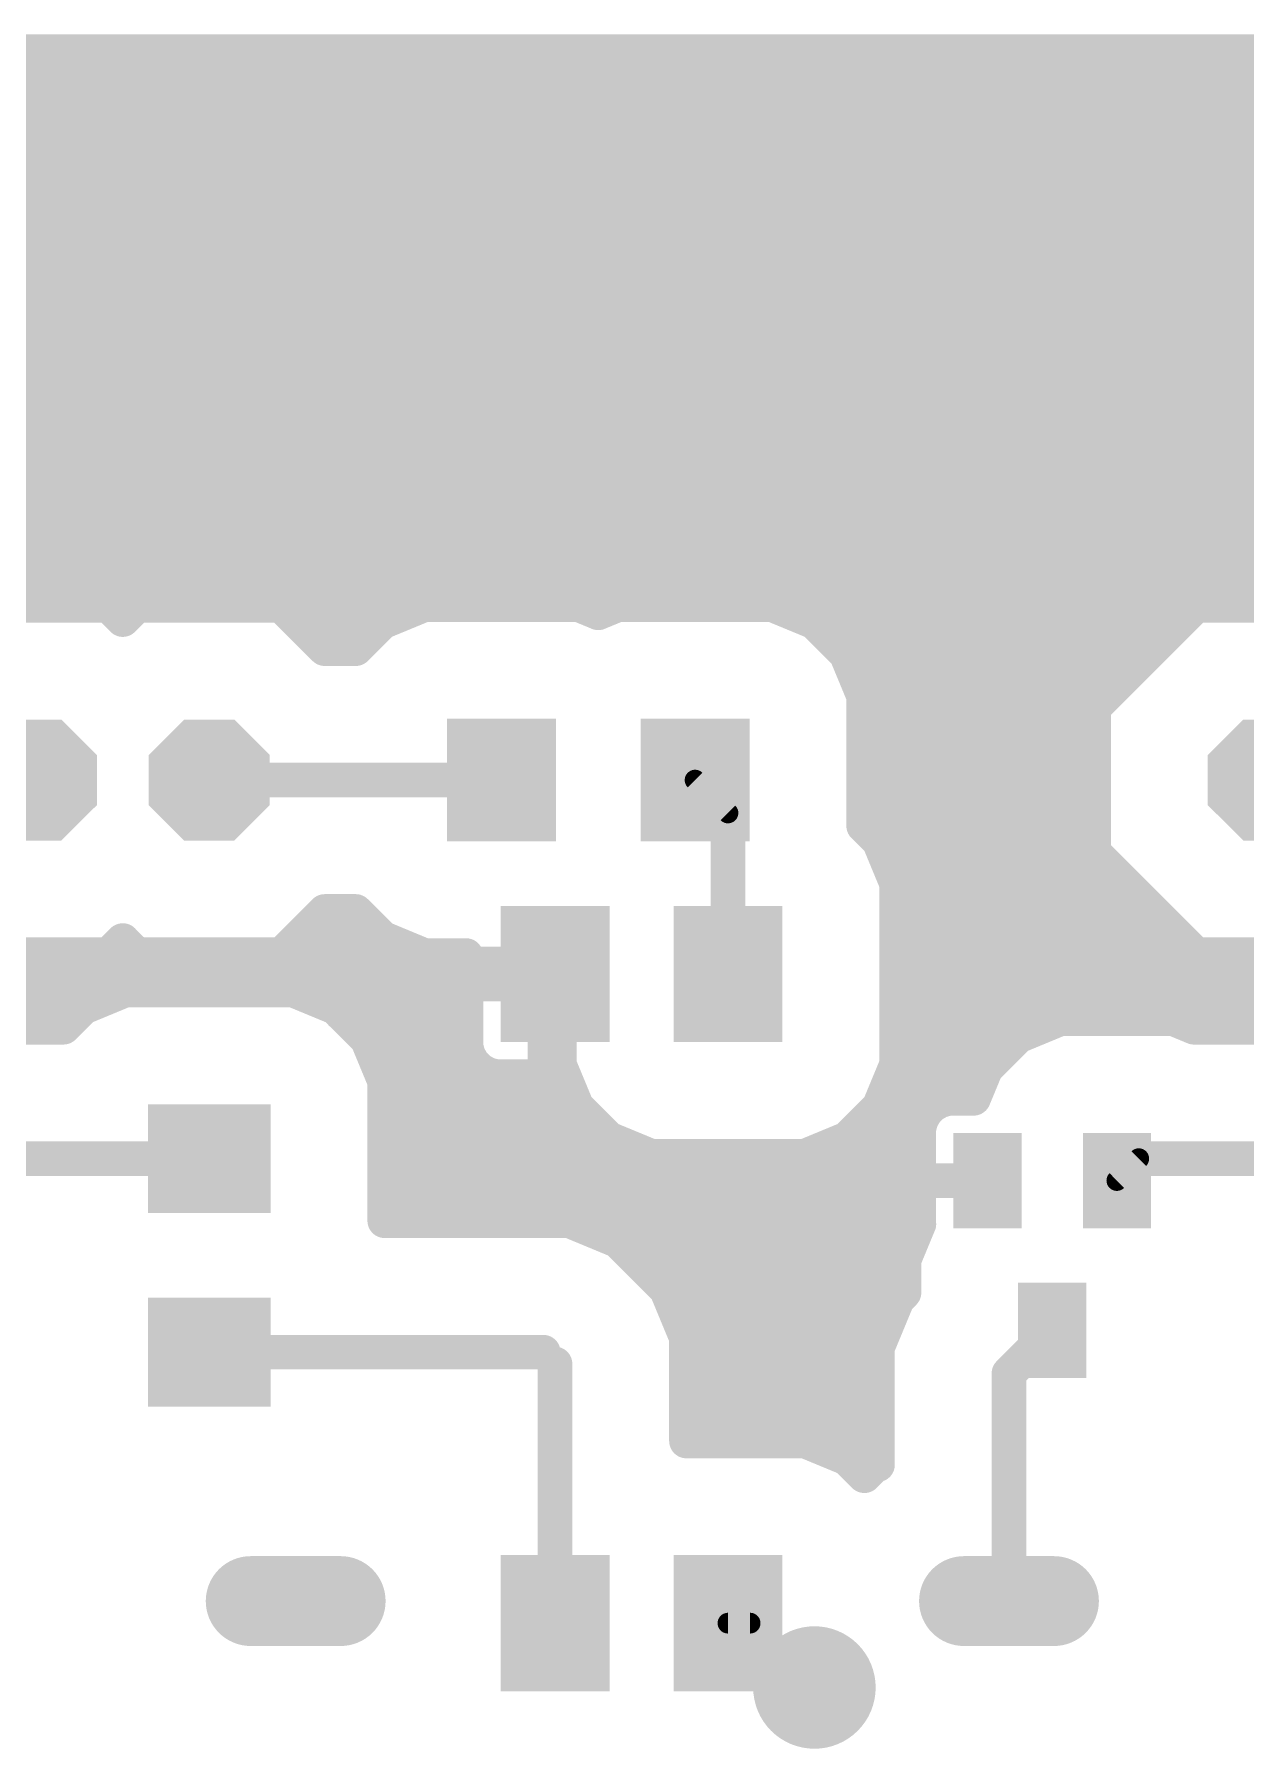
# Model space of a CAD drawing. Header units: millimetres. Extents: x 0 to 653, y 0 to 287.
# Drawn here: x 138.4 to 156.2, y 229.72 to 254.91 of the extents above; entities that cross this region are included whole.
import ezdxf

# ---------------------------------------------------------------- set-up
doc = ezdxf.new("R2010")
doc.units = ezdxf.units.MM
for name, color, linetype in [('1', 7, 'Continuous'), ('17', 7, 'Continuous'), ('18', 7, 'Continuous')]:
    doc.layers.add(name, color=color, linetype=linetype)

# ---------------------------------------------------------------- blocks, each defined once
blk = doc.blocks.new('LONGP100')
at = {"const_width": 1}
blk.add_lwpolyline([(-0.5, 0), (0.5, 0)], dxfattribs=at)
at = {"const_width": 0.5}
for points in [[(-0.5, 0.25, 1), (-0.5, -0.25)], [(0.5, -0.25, 1), (0.5, 0.25)]]:
    blk.add_lwpolyline(points, format="xyb", dxfattribs=at)
blk = doc.blocks.new('OCTAGONP')
at = {"const_width": 0.5}
blk.add_lwpolyline([(-0.25, -0.1036), (-0.25, 0.1036), (-0.1036, 0.25), (0.1036, 0.25), (0.25, 0.1036), (0.25, -0.1036), (0.1036, -0.25), (-0.1036, -0.25), (-0.25, -0.1036), (-0.25, 0.1036)], dxfattribs=at)
blk = doc.blocks.new('RECT')
blk.add_solid([(-0.5, -0.5), (0.5, -0.5), (-0.5, 0.5), (0.5, 0.5)])
blk = doc.blocks.new('ROUNDV')
at = {"const_width": 0.5}
blk.add_lwpolyline([(0, -0.25, 1), (0, 0.25, 1), (0, -0.25)], format="xyb", dxfattribs=at)

msp = doc.modelspace()

# ---------------------------------------------------------------- linework, layer by layer
at = {"layer": '1'}
for points, const_width in [([(86.979, 254.659), (168.291, 254.659)], 0.508), ([(76.416, 254.24), (169.545, 254.24)], 0.508), ([(76.249, 253.732), (169.545, 253.732)], 0.508), ([(76.029, 253.224), (169.545, 253.224)], 0.508), ([(75.521, 252.716), (169.545, 252.716)], 0.508), ([(74.524, 252.208), (169.545, 252.208)], 0.508), ([(40.331, 251.7), (169.545, 251.7)], 0.508), ([(40.348, 251.192), (169.545, 251.192)], 0.508), ([(40.348, 250.684), (169.545, 250.684)], 0.508), ([(40.348, 250.176), (169.545, 250.176)], 0.508), ([(40.348, 249.668), (169.545, 249.668)], 0.508), ([(39.95, 249.16), (169.545, 249.16)], 0.508), ([(39.442, 248.652), (169.545, 248.652)], 0.508), ([(38.934, 248.144), (169.545, 248.144)], 0.508), ([(24.967, 247.636), (169.545, 247.636)], 0.508), ([(24.506, 247.128), (169.545, 247.128)], 0.508), ([(21.193, 246.62), (169.545, 246.62)], 0.508), ([(139.493, 246.519), (137.367, 246.519)], 0.508), ([(139.7, 246.311), (139.493, 246.519)], 0.508), ([(139.907, 246.519), (139.7, 246.311)], 0.508), ([(142.033, 246.519), (139.907, 246.519)], 0.508), ([(142.668, 245.884), (142.033, 246.519)], 0.508), ([(144.13, 246.531), (143.513, 246.276)], 0.508), ([(146.397, 246.531), (144.13, 246.531)], 0.508), ([(146.685, 246.412), (146.397, 246.531)], 0.508), ([(146.974, 246.531), (146.685, 246.412)], 0.508), ([(149.24, 246.531), (146.974, 246.531)], 0.508), ([(149.857, 246.276), (149.24, 246.531)], 0.508), ([(155.465, 246.519), (153.962, 245.016)], 0.508), ([(157.59, 246.519), (155.465, 246.519)], 0.508), ([(143.513, 246.276), (143.121, 245.884)], 0.508), ([(150.328, 245.804), (149.857, 246.276)], 0.508), ([(142.439, 246.112), (143.35, 246.112)], 0.508), ([(150.02, 246.112), (155.059, 246.112)], 0.508), ([(143.121, 245.884), (142.668, 245.884)], 0.508), ([(150.583, 245.188), (150.328, 245.804)], 0.508), ([(150.411, 245.604), (154.55, 245.604)], 0.508), ([(150.583, 243.281), (150.583, 245.188)], 0.508), ([(150.583, 245.096), (154.042, 245.096)], 0.508), ([(153.962, 245.016), (153.962, 242.891)], 0.508), ([(150.583, 244.588), (153.962, 244.588)], 0.508), ([(140.97, 243.953), (145.263, 243.953)], 0.508), ([(150.583, 244.08), (153.962, 244.08)], 0.508), ([(148.107, 243.953), (148.59, 243.47)], 0.305), ([(148.59, 243.47), (148.59, 241.103)], 0.508), ([(150.583, 243.572), (153.962, 243.572)], 0.508), ([(150.811, 243.053), (150.583, 243.281)], 0.508), ([(150.8, 243.064), (153.962, 243.064)], 0.508), ([(151.066, 242.437), (150.811, 243.053)], 0.508), ([(153.962, 242.891), (155.465, 241.388)], 0.508), ([(151.017, 242.556), (154.297, 242.556)], 0.508), ([(151.066, 239.77), (151.066, 242.437)], 0.508), ([(142.033, 241.388), (142.668, 242.023)], 0.508), ([(142.668, 242.023), (143.121, 242.023)], 0.508), ([(143.121, 242.023), (143.513, 241.631)], 0.508), ([(151.066, 242.048), (154.804, 242.048)], 0.508), ([(143.513, 241.631), (144.13, 241.375)], 0.508), ([(137.367, 241.388), (139.493, 241.388)], 0.508), ([(139.493, 241.388), (139.7, 241.595)], 0.508), ([(139.645, 241.54), (139.755, 241.54)], 0.508), ([(139.7, 241.595), (139.907, 241.388)], 0.508), ([(139.907, 241.388), (142.033, 241.388)], 0.508), ([(142.185, 241.54), (143.731, 241.54)], 0.508), ([(144.13, 241.375), (144.742, 241.375)], 0.508), ([(144.742, 241.375), (144.742, 241.249)], 0.508), ([(151.066, 241.54), (155.312, 241.54)], 0.508), ([(155.465, 241.388), (157.59, 241.388)], 0.508), ([(144.742, 241.249), (145.904, 241.249)], 0.508), ([(145.904, 241.249), (145.904, 240.957)], 0.508), ([(132.969, 241.032), (145.904, 241.032)], 0.508), ([(139.735, 240.867), (139.119, 240.612)], 0.508), ([(142.205, 240.867), (139.735, 240.867)], 0.508), ([(142.821, 240.612), (142.205, 240.867)], 0.508), ([(145.904, 240.957), (144.742, 240.957)], 0.508), ([(144.742, 240.957), (144.742, 240.036)], 0.508), ([(145.904, 239.595), (145.904, 240.957)], 0.508), ([(145.904, 240.957), (146.114, 240.957)], 0.508), ([(146.114, 240.957), (146.114, 239.77)], 0.508), ([(151.066, 241.032), (164.001, 241.032)], 0.508), ([(139.119, 240.612), (138.828, 240.321)], 0.508), ([(143.293, 240.14), (142.821, 240.612)], 0.508), ([(132.969, 240.524), (139.032, 240.524)], 0.508), ([(142.908, 240.524), (144.742, 240.524)], 0.508), ([(145.904, 240.524), (146.114, 240.524)], 0.508), ([(151.066, 240.524), (157.129, 240.524)], 0.508), ([(153.469, 240.445), (152.853, 240.19)], 0.508), ([(155.136, 240.445), (153.469, 240.445)], 0.508), ([(155.435, 240.321), (155.136, 240.445)], 0.508), ([(138.828, 240.321), (137.973, 240.321)], 0.508), ([(143.548, 239.524), (143.293, 240.14)], 0.508), ([(152.853, 240.19), (152.381, 239.718)], 0.508), ([(156.926, 240.321), (155.435, 240.321)], 0.508), ([(143.344, 240.016), (144.747, 240.016)], 0.508), ([(144.742, 240.036), (144.777, 239.907)], 0.508), ([(144.777, 239.907), (144.844, 239.791)], 0.508), ([(145.904, 240.016), (146.114, 240.016)], 0.508), ([(151.066, 240.016), (152.68, 240.016)], 0.508), ([(144.844, 239.791), (144.938, 239.697)], 0.508), ([(144.938, 239.697), (145.054, 239.63)], 0.508), ([(145.054, 239.63), (145.183, 239.595)], 0.508), ([(146.114, 239.77), (146.369, 239.154)], 0.508), ([(150.811, 239.154), (151.066, 239.77)], 0.508), ([(152.381, 239.718), (152.198, 239.276)], 0.508), ([(143.548, 237.477), (143.548, 239.524)], 0.508), ([(143.548, 239.508), (146.222, 239.508)], 0.508), ([(145.183, 239.595), (145.904, 239.595)], 0.508), ([(150.958, 239.508), (152.294, 239.508)], 0.508), ([(146.369, 239.154), (146.84, 238.682)], 0.508), ([(150.34, 238.682), (150.811, 239.154)], 0.508), ([(151.591, 239.175), (151.496, 239.08)], 0.508), ([(151.706, 239.242), (151.591, 239.175)], 0.508), ([(151.836, 239.276), (151.706, 239.242)], 0.508), ([(152.198, 239.276), (151.836, 239.276)], 0.508), ([(143.548, 239), (146.522, 239)], 0.508), ([(150.658, 239), (151.45, 239)], 0.508), ([(151.429, 238.964), (151.394, 238.835)], 0.508), ([(151.496, 239.08), (151.429, 238.964)], 0.508), ([(146.84, 238.682), (147.457, 238.427)], 0.508), ([(149.724, 238.427), (150.34, 238.682)], 0.508), ([(151.394, 238.835), (151.394, 238.068)], 0.508), ([(140.97, 238.39), (137.162, 238.39)], 0.508), ([(143.548, 238.492), (147.299, 238.492)], 0.508), ([(147.457, 238.427), (149.724, 238.427)], 0.508), ([(149.881, 238.492), (151.394, 238.492)], 0.508), ([(159.067, 238.39), (154.625, 238.39)], 0.508), ([(154.625, 238.39), (154.303, 238.068)], 0.305), ([(143.548, 237.984), (151.394, 237.984)], 0.508), ([(151.394, 238.068), (152.093, 238.068)], 0.508), ([(152.093, 238.068), (151.394, 238.068)], 0.508), ([(151.394, 238.068), (151.394, 237.429)], 0.508), ([(152.093, 238.068), (152.093, 238.068)], 0.508), ([(146.261, 237.477), (143.548, 237.477)], 0.508), ([(146.97, 237.183), (146.261, 237.477)], 0.508), ([(146.262, 237.476), (151.394, 237.476)], 0.508), ([(151.394, 237.429), (151.176, 236.902)], 0.508), ([(147.143, 237.01), (146.97, 237.183)], 0.508), ([(147.686, 236.467), (147.143, 237.01)], 0.508), ([(147.185, 236.968), (151.204, 236.968)], 0.508), ([(151.176, 236.902), (151.176, 236.422)], 0.508), ([(147.98, 235.757), (147.686, 236.467)], 0.508), ([(147.689, 236.46), (151.176, 236.46)], 0.508), ([(151.176, 236.422), (151.081, 236.327)], 0.508), ([(151.081, 236.327), (150.787, 235.617)], 0.508), ([(147.9, 235.952), (150.926, 235.952)], 0.508), ([(152.718, 235.233), (153.352, 235.868)], 0.508), ([(147.98, 234.24), (147.98, 235.757)], 0.508), ([(150.787, 235.617), (150.787, 233.892)], 0.508), ([(140.97, 235.546), (145.877, 235.546)], 0.508), ([(146.05, 235.373), (145.877, 235.546)], 0.406), ([(146.05, 235.373), (146.05, 231.563)], 0.508), ([(147.98, 235.444), (150.787, 235.444)], 0.508), ([(152.718, 231.888), (152.718, 235.233)], 0.508), ([(147.98, 234.936), (150.787, 234.936)], 0.508), ([(147.98, 234.428), (150.787, 234.428)], 0.508), ([(149.724, 234.24), (147.98, 234.24)], 0.508), ([(150.34, 233.985), (149.724, 234.24)], 0.508), ([(150.594, 233.73), (150.34, 233.985)], 0.508), ([(150.404, 233.92), (150.787, 233.92)], 0.508), ([(150.733, 233.869), (150.594, 233.73)], 0.508), ([(150.787, 233.892), (150.733, 233.869)], 0.508), ([(148.59, 231.563), (148.915, 231.563)], 0.305), ([(148.915, 231.563), (149.86, 230.618)], 0.406)]:
    msp.add_lwpolyline(points, dxfattribs=dict(at, const_width=const_width))
for points, const_width in [([(139.582, 246.609, 1), (139.403, 246.429)], 0.254), ([(139.493, 246.392, 1), (139.493, 246.646)], 0.254), ([(139.907, 246.646, 1), (139.907, 246.392)], 0.254), ([(139.997, 246.429, 1), (139.818, 246.609)], 0.254), ([(142.122, 246.609, 1), (141.943, 246.429)], 0.254), ([(142.033, 246.392, 1), (142.033, 246.646)], 0.254), ([(144.13, 246.658, 1), (144.13, 246.404)], 0.254), ([(144.178, 246.414, 1), (144.081, 246.649)], 0.254), ([(146.445, 246.649, 1), (146.348, 246.414)], 0.254), ([(146.397, 246.404, 1), (146.397, 246.658)], 0.254), ([(146.974, 246.658, 1), (146.974, 246.404)], 0.254), ([(147.022, 246.414, 1), (146.925, 246.649)], 0.254), ([(149.289, 246.649, 1), (149.192, 246.414)], 0.254), ([(149.24, 246.404, 1), (149.24, 246.658)], 0.254), ([(155.465, 246.646, 1), (155.465, 246.392)], 0.254), ([(155.555, 246.429, 1), (155.375, 246.609)], 0.254), ([(139.61, 246.401, 1), (139.79, 246.222)], 0.254), ([(139.61, 246.222, 1), (139.79, 246.401)], 0.254), ([(143.465, 246.393, 1), (143.562, 246.159)], 0.254), ([(143.603, 246.186, 1), (143.424, 246.366)], 0.254), ([(146.636, 246.529, 1), (146.734, 246.294)], 0.254), ([(146.636, 246.294, 1), (146.734, 246.529)], 0.254), ([(149.946, 246.366, 1), (149.767, 246.186)], 0.254), ([(149.808, 246.159, 1), (149.905, 246.393)], 0.254), ([(142.439, 246.239, 1), (142.439, 245.985)], 0.254), ([(143.35, 245.985, 1), (143.35, 246.239)], 0.254), ([(150.02, 246.239, 1), (150.02, 245.985)], 0.254), ([(155.059, 245.985, 1), (155.059, 246.239)], 0.254), ([(142.668, 246.011, 1), (142.668, 245.757)], 0.254), ([(142.578, 245.794, 1), (142.757, 245.974)], 0.254), ([(143.031, 245.974, 1), (143.211, 245.794)], 0.254), ([(143.121, 245.757, 1), (143.121, 246.011)], 0.254), ([(150.446, 245.853, 1), (150.211, 245.756)], 0.254), ([(150.238, 245.715, 1), (150.418, 245.894)], 0.254), ([(150.411, 245.731, 1), (150.411, 245.477)], 0.254), ([(154.55, 245.477, 1), (154.55, 245.731)], 0.254), ([(150.71, 245.188, 1), (150.456, 245.188)], 0.254), ([(150.583, 245.223, 1), (150.583, 244.969)], 0.254), ([(150.466, 245.14, 1), (150.701, 245.237)], 0.254), ([(154.089, 245.016, 1), (153.835, 245.016)], 0.254), ([(153.872, 245.106, 1), (154.052, 244.926)], 0.254), ([(154.042, 244.969, 1), (154.042, 245.223)], 0.254), ([(150.583, 244.715, 1), (150.583, 244.461)], 0.254), ([(153.962, 244.461, 1), (153.962, 244.715)], 0.254), ([(140.97, 244.08, 1), (140.97, 243.826)], 0.254), ([(145.263, 243.826, 1), (145.263, 244.08)], 0.254), ([(150.583, 244.207, 1), (150.583, 243.953)], 0.254), ([(153.962, 243.953, 1), (153.962, 244.207)], 0.254), ([(148.161, 244.007, 1), (148.053, 243.899)], 0.152), ([(148.717, 243.47, 1), (148.463, 243.47)], 0.254), ([(150.583, 243.699, 1), (150.583, 243.445)], 0.254), ([(153.962, 243.445, 1), (153.962, 243.699)], 0.254), ([(148.536, 243.416, 1), (148.644, 243.524)], 0.152), ([(150.673, 243.371, 1), (150.494, 243.191)], 0.254), ([(150.456, 243.281, 1), (150.71, 243.281)], 0.254), ([(150.8, 243.191, 1), (150.8, 242.937)], 0.254), ([(150.929, 243.102, 1), (150.694, 243.004)], 0.254), ([(150.721, 242.963, 1), (150.901, 243.143)], 0.254), ([(154.052, 242.981, 1), (153.872, 242.801)], 0.254), ([(153.962, 242.937, 1), (153.962, 243.191)], 0.254), ([(153.835, 242.891, 1), (154.089, 242.891)], 0.254), ([(151.017, 242.683, 1), (151.017, 242.429)], 0.254), ([(151.193, 242.437, 1), (150.939, 242.437)], 0.254), ([(154.297, 242.429, 1), (154.297, 242.683)], 0.254), ([(150.949, 242.388, 1), (151.184, 242.485)], 0.254), ([(142.668, 242.15, 1), (142.668, 241.896)], 0.254), ([(142.757, 241.933, 1), (142.578, 242.113)], 0.254), ([(143.211, 242.113, 1), (143.031, 241.933)], 0.254), ([(143.121, 241.896, 1), (143.121, 242.15)], 0.254), ([(151.066, 242.175, 1), (151.066, 241.921)], 0.254), ([(154.804, 241.921, 1), (154.804, 242.175)], 0.254), ([(143.562, 241.748, 1), (143.465, 241.513)], 0.254), ([(139.493, 241.261, 1), (139.493, 241.515)], 0.254), ([(139.645, 241.667, 1), (139.645, 241.413)], 0.254), ([(139.79, 241.685, 1), (139.61, 241.506)], 0.254), ([(139.79, 241.506, 1), (139.61, 241.685)], 0.254), ([(139.755, 241.413, 1), (139.755, 241.667)], 0.254), ([(139.907, 241.515, 1), (139.907, 241.261)], 0.254), ([(142.033, 241.261, 1), (142.033, 241.515)], 0.254), ([(142.185, 241.667, 1), (142.185, 241.413)], 0.254), ([(143.424, 241.541, 1), (143.603, 241.72)], 0.254), ([(143.731, 241.413, 1), (143.731, 241.667)], 0.254), ([(144.13, 241.502, 1), (144.13, 241.248)], 0.254), ([(144.869, 241.375, 1), (144.615, 241.375)], 0.254), ([(144.742, 241.248, 1), (144.742, 241.502)], 0.254), ([(151.066, 241.667, 1), (151.066, 241.413)], 0.254), ([(155.312, 241.413, 1), (155.312, 241.667)], 0.254), ([(155.465, 241.515, 1), (155.465, 241.261)], 0.254), ([(139.403, 241.478, 1), (139.582, 241.298)], 0.254), ([(139.818, 241.298, 1), (139.997, 241.478)], 0.254), ([(141.943, 241.478, 1), (142.122, 241.298)], 0.254), ([(144.081, 241.258, 1), (144.178, 241.493)], 0.254), ([(144.742, 241.376, 1), (144.742, 241.122)], 0.254), ([(144.615, 241.249, 1), (144.869, 241.249)], 0.254), ([(146.031, 241.249, 1), (145.777, 241.249)], 0.254), ([(145.904, 241.122, 1), (145.904, 241.376)], 0.254), ([(155.375, 241.298, 1), (155.555, 241.478)], 0.254), ([(139.735, 240.994, 1), (139.735, 240.74)], 0.254), ([(139.784, 240.749, 1), (139.686, 240.984)], 0.254), ([(142.254, 240.984, 1), (142.156, 240.749)], 0.254), ([(142.205, 240.74, 1), (142.205, 240.994)], 0.254), ([(144.742, 241.084, 1), (144.742, 240.83)], 0.254), ([(144.869, 240.957, 1), (144.615, 240.957)], 0.254), ([(146.031, 240.957, 1), (145.777, 240.957)], 0.254), ([(145.904, 241.084, 1), (145.904, 240.83)], 0.254), ([(145.904, 240.905, 1), (145.904, 241.159)], 0.254), ([(145.904, 240.83, 1), (145.904, 241.084)], 0.254), ([(146.241, 240.957, 1), (145.987, 240.957)], 0.254), ([(146.114, 240.83, 1), (146.114, 241.084)], 0.254), ([(148.463, 241.103, 1), (148.717, 241.103)], 0.254), ([(151.066, 241.159, 1), (151.066, 240.905)], 0.254), ([(139.209, 240.522, 1), (139.029, 240.701)], 0.254), ([(142.911, 240.701, 1), (142.731, 240.522)], 0.254), ([(145.777, 240.957, 1), (146.031, 240.957)], 0.254), ([(139.07, 240.729, 1), (139.167, 240.494)], 0.254), ([(139.032, 240.397, 1), (139.032, 240.651)], 0.254), ([(142.773, 240.494, 1), (142.87, 240.729)], 0.254), ([(142.908, 240.651, 1), (142.908, 240.397)], 0.254), ([(144.742, 240.397, 1), (144.742, 240.651)], 0.254), ([(145.904, 240.651, 1), (145.904, 240.397)], 0.254), ([(146.114, 240.397, 1), (146.114, 240.651)], 0.254), ([(151.066, 240.651, 1), (151.066, 240.397)], 0.254), ([(153.469, 240.572, 1), (153.469, 240.318)], 0.254), ([(153.518, 240.327, 1), (153.42, 240.562)], 0.254), ([(155.185, 240.562, 1), (155.087, 240.327)], 0.254), ([(155.136, 240.318, 1), (155.136, 240.572)], 0.254), ([(138.738, 240.411, 1), (138.918, 240.231)], 0.254), ([(138.828, 240.194, 1), (138.828, 240.448)], 0.254), ([(143.41, 240.189, 1), (143.175, 240.091)], 0.254), ([(152.804, 240.307, 1), (152.901, 240.072)], 0.254), ([(152.943, 240.1, 1), (152.763, 240.279)], 0.254), ([(155.435, 240.448, 1), (155.435, 240.194)], 0.254), ([(155.387, 240.203, 1), (155.484, 240.438)], 0.254), ([(143.203, 240.05, 1), (143.382, 240.23)], 0.254), ([(143.344, 240.143, 1), (143.344, 239.889)], 0.254), ([(144.865, 240.069, 1), (144.619, 240.004)], 0.254), ([(144.615, 240.036, 1), (144.869, 240.036)], 0.254), ([(144.887, 239.971, 1), (144.667, 239.844)], 0.254), ([(144.747, 239.889, 1), (144.747, 240.143)], 0.254), ([(145.904, 240.143, 1), (145.904, 239.889)], 0.254), ([(146.114, 239.889, 1), (146.114, 240.143)], 0.254), ([(151.066, 240.143, 1), (151.066, 239.889)], 0.254), ([(152.68, 239.889, 1), (152.68, 240.143)], 0.254), ([(144.654, 239.874, 1), (144.899, 239.94)], 0.254), ([(144.933, 239.881, 1), (144.754, 239.702)], 0.254), ([(144.733, 239.728, 1), (144.953, 239.855)], 0.254), ([(145.002, 239.807, 1), (144.875, 239.587)], 0.254), ([(144.848, 239.607, 1), (145.028, 239.787)], 0.254), ([(145.087, 239.753, 1), (145.021, 239.507)], 0.254), ([(144.99, 239.52, 1), (145.117, 239.74)], 0.254), ([(146.231, 239.818, 1), (145.996, 239.721)], 0.254), ([(145.987, 239.77, 1), (146.241, 239.77)], 0.254), ([(150.939, 239.77, 1), (151.193, 239.77)], 0.254), ([(151.184, 239.721, 1), (150.949, 239.818)], 0.254), ([(152.292, 239.808, 1), (152.471, 239.628)], 0.254), ([(152.499, 239.669, 1), (152.264, 239.767)], 0.254), ([(143.675, 239.524, 1), (143.421, 239.524)], 0.254), ([(143.548, 239.635, 1), (143.548, 239.381)], 0.254), ([(143.431, 239.475, 1), (143.665, 239.572)], 0.254), ([(145.183, 239.722, 1), (145.183, 239.468)], 0.254), ([(145.15, 239.473, 1), (145.216, 239.718)], 0.254), ([(145.777, 239.595, 1), (146.031, 239.595)], 0.254), ([(145.904, 239.468, 1), (145.904, 239.722)], 0.254), ([(146.222, 239.381, 1), (146.222, 239.635)], 0.254), ([(150.958, 239.635, 1), (150.958, 239.381)], 0.254), ([(152.294, 239.381, 1), (152.294, 239.635)], 0.254), ([(146.459, 239.244, 1), (146.279, 239.064)], 0.254), ([(150.901, 239.064, 1), (150.721, 239.244)], 0.254), ([(151.527, 239.285, 1), (151.654, 239.065)], 0.254), ([(151.68, 239.085, 1), (151.501, 239.265)], 0.254), ([(151.673, 239.364, 1), (151.739, 239.119)], 0.254), ([(151.77, 239.132, 1), (151.643, 239.352)], 0.254), ([(151.836, 239.403, 1), (151.836, 239.149)], 0.254), ([(151.869, 239.154, 1), (151.803, 239.399)], 0.254), ([(152.081, 239.325, 1), (152.316, 239.228)], 0.254), ([(152.198, 239.149, 1), (152.198, 239.403)], 0.254), ([(143.548, 239.127, 1), (143.548, 238.873)], 0.254), ([(146.251, 239.105, 1), (146.486, 239.202)], 0.254), ([(146.522, 238.873, 1), (146.522, 239.127)], 0.254), ([(150.658, 239.127, 1), (150.658, 238.873)], 0.254), ([(150.694, 239.202, 1), (150.929, 239.105)], 0.254), ([(151.319, 239.028, 1), (151.539, 238.901)], 0.254), ([(151.552, 238.932, 1), (151.306, 238.997)], 0.254), ([(151.406, 239.17, 1), (151.586, 238.99)], 0.254), ([(151.606, 239.017, 1), (151.386, 239.144)], 0.254), ([(151.45, 238.873, 1), (151.45, 239.127)], 0.254), ([(146.889, 238.799, 1), (146.792, 238.565)], 0.254), ([(146.751, 238.592, 1), (146.93, 238.772)], 0.254), ([(150.25, 238.772, 1), (150.429, 238.592)], 0.254), ([(150.388, 238.565, 1), (150.291, 238.799)], 0.254), ([(151.522, 238.835, 1), (151.268, 238.835)], 0.254), ([(151.272, 238.868, 1), (151.517, 238.802)], 0.254), ([(140.97, 238.263, 1), (140.97, 238.517)], 0.254), ([(143.548, 238.619, 1), (143.548, 238.365)], 0.254), ([(147.299, 238.365, 1), (147.299, 238.619)], 0.254), ([(147.457, 238.554, 1), (147.457, 238.3)], 0.254), ([(147.408, 238.31, 1), (147.505, 238.544)], 0.254), ([(149.675, 238.544, 1), (149.772, 238.31)], 0.254), ([(149.724, 238.3, 1), (149.724, 238.554)], 0.254), ([(149.881, 238.619, 1), (149.881, 238.365)], 0.254), ([(151.394, 238.365, 1), (151.394, 238.619)], 0.254), ([(154.625, 238.517, 1), (154.625, 238.263)], 0.254), ([(154.678, 238.336, 1), (154.571, 238.444)], 0.152), ([(143.548, 238.111, 1), (143.548, 237.857)], 0.254), ([(151.394, 238.195, 1), (151.394, 237.941)], 0.254), ([(151.394, 238.195, 1), (151.394, 237.941)], 0.254), ([(151.522, 238.068, 1), (151.268, 238.068)], 0.254), ([(151.268, 238.068, 1), (151.522, 238.068)], 0.254), ([(151.394, 237.857, 1), (151.394, 238.111)], 0.254), ([(152.048, 238.187, 1), (152.139, 237.95)], 0.254), ([(152.139, 237.95, 1), (152.048, 238.187)], 0.254), ([(152.093, 237.941, 1), (152.093, 238.195)], 0.254), ([(152.093, 237.941, 1), (152.093, 238.195)], 0.254), ([(154.249, 238.122, 1), (154.356, 238.014)], 0.152), ([(143.548, 237.604, 1), (143.548, 237.35)], 0.254), ([(143.421, 237.477, 1), (143.675, 237.477)], 0.254), ([(146.31, 237.594, 1), (146.212, 237.359)], 0.254), ([(146.262, 237.603, 1), (146.262, 237.349)], 0.254), ([(146.261, 237.35, 1), (146.261, 237.604)], 0.254), ([(151.512, 237.38, 1), (151.277, 237.478)], 0.254), ([(151.394, 237.349, 1), (151.394, 237.603)], 0.254), ([(147.06, 237.273, 1), (146.881, 237.093)], 0.254), ([(146.922, 237.066, 1), (147.019, 237.3)], 0.254), ([(151.268, 237.429, 1), (151.522, 237.429)], 0.254), ([(147.233, 237.1, 1), (147.054, 236.92)], 0.254), ([(147.054, 236.92, 1), (147.233, 237.1)], 0.254), ([(147.185, 237.095, 1), (147.185, 236.841)], 0.254), ([(151.303, 236.902, 1), (151.049, 236.902)], 0.254), ([(151.204, 236.841, 1), (151.204, 237.095)], 0.254), ([(151.059, 236.95, 1), (151.293, 236.853)], 0.254), ([(147.804, 236.515, 1), (147.569, 236.418)], 0.254), ([(147.689, 236.587, 1), (147.689, 236.333)], 0.254), ([(147.597, 236.377, 1), (147.776, 236.557)], 0.254), ([(151.266, 236.332, 1), (151.086, 236.512)], 0.254), ([(151.176, 236.333, 1), (151.176, 236.587)], 0.254), ([(150.991, 236.417, 1), (151.171, 236.237)], 0.254), ([(151.198, 236.278, 1), (150.964, 236.375)], 0.254), ([(151.049, 236.422, 1), (151.303, 236.422)], 0.254), ([(147.9, 236.079, 1), (147.9, 235.825)], 0.254), ([(150.926, 235.825, 1), (150.926, 236.079)], 0.254), ([(153.442, 235.779, 1), (153.263, 235.958)], 0.254), ([(148.107, 235.757, 1), (147.853, 235.757)], 0.254), ([(147.863, 235.709, 1), (148.098, 235.806)], 0.254), ([(150.914, 235.617, 1), (150.66, 235.617)], 0.254), ([(140.97, 235.673, 1), (140.97, 235.419)], 0.254), ([(145.949, 235.618, 1), (145.805, 235.475)], 0.203), ([(145.877, 235.419, 1), (145.877, 235.673)], 0.254), ([(146.177, 235.373, 1), (145.923, 235.373)], 0.254), ([(147.98, 235.571, 1), (147.98, 235.317)], 0.254), ([(150.67, 235.666, 1), (150.904, 235.569)], 0.254), ([(150.787, 235.317, 1), (150.787, 235.571)], 0.254), ([(145.978, 235.302, 1), (146.122, 235.445)], 0.203), ([(152.845, 235.233, 1), (152.59, 235.233)], 0.254), ([(152.628, 235.323, 1), (152.807, 235.144)], 0.254), ([(147.98, 235.063, 1), (147.98, 234.809)], 0.254), ([(150.787, 234.809, 1), (150.787, 235.063)], 0.254), ([(147.98, 234.555, 1), (147.98, 234.301)], 0.254), ([(150.787, 234.301, 1), (150.787, 234.555)], 0.254), ([(147.98, 234.367, 1), (147.98, 234.113)], 0.254), ([(147.853, 234.24, 1), (148.107, 234.24)], 0.254), ([(149.772, 234.357, 1), (149.675, 234.122)], 0.254), ([(149.724, 234.113, 1), (149.724, 234.367)], 0.254), ([(150.429, 234.074, 1), (150.25, 233.895)], 0.254), ([(150.404, 234.047, 1), (150.404, 233.793)], 0.254), ([(150.291, 233.867, 1), (150.388, 234.102)], 0.254), ([(150.685, 233.987, 1), (150.782, 233.752)], 0.254), ([(150.823, 233.78, 1), (150.644, 233.959)], 0.254), ([(150.836, 233.774, 1), (150.738, 234.009)], 0.254), ([(150.787, 233.793, 1), (150.787, 234.047)], 0.254), ([(150.504, 233.82, 1), (150.684, 233.64)], 0.254), ([(150.504, 233.64, 1), (150.684, 233.82)], 0.254), ([(150.66, 233.892, 1), (150.914, 233.892)], 0.254), ([(152.59, 231.888, 1), (152.845, 231.888)], 0.254), ([(145.923, 231.563, 1), (146.177, 231.563)], 0.254), ([(148.59, 231.64, 1), (148.59, 231.487)], 0.152), ([(148.987, 231.635, 1), (148.843, 231.492)], 0.203), ([(148.915, 231.487, 1), (148.915, 231.64)], 0.152), ([(149.788, 230.547, 1), (149.932, 230.69)], 0.203)]:
    msp.add_lwpolyline(points, format="xyb", dxfattribs=dict(at, const_width=const_width))

# ---------------------------------------------------------------- block references
at = {"layer": '1', "xscale": 1.6}
for p, yscale in [((145.263, 243.953), 1.803), ((148.107, 243.953), 1.803), ((146.05, 231.563), 2), ((148.59, 231.563), 2)]:
    msp.add_blockref('RECT', p, dxfattribs=dict(at, yscale=yscale))
for p, yscale, rotation in [((146.05, 241.103), 2, 180), ((148.59, 241.103), 2, 180), ((140.97, 238.39), 1.803, 90), ((140.97, 235.546), 1.803, 90)]:
    msp.add_blockref('RECT', p, dxfattribs=dict(at, yscale=yscale, rotation=rotation))
at = {"layer": '1', "yscale": 1.4, "rotation": 180}
for p in [(152.403, 238.068), (154.303, 238.068), (153.352, 235.868)]:
    msp.add_blockref('RECT', p, dxfattribs=at)
at = {"layer": '17', "xscale": 1.778, "yscale": 1.778}
for p in [(138.43, 243.953), (138.43, 243.953), (140.97, 243.953), (140.97, 243.953), (156.528, 243.953), (156.528, 243.953)]:
    msp.add_blockref('OCTAGONP', p, dxfattribs=at)
at = {"layer": '17', "xscale": 1.3208, "yscale": 1.3208, "rotation": 180}
for p in [(142.24, 231.888), (142.24, 231.888), (152.718, 231.888), (152.718, 231.888)]:
    msp.add_blockref('LONGP100', p, dxfattribs=at)
at = {"layer": '18', "xscale": 1.8, "yscale": 1.8}
msp.add_blockref('ROUNDV', (149.86, 230.618), dxfattribs=at)
msp.add_blockref('ROUNDV', (149.86, 230.618), dxfattribs=at)

doc.saveas('drawing.dxf')
